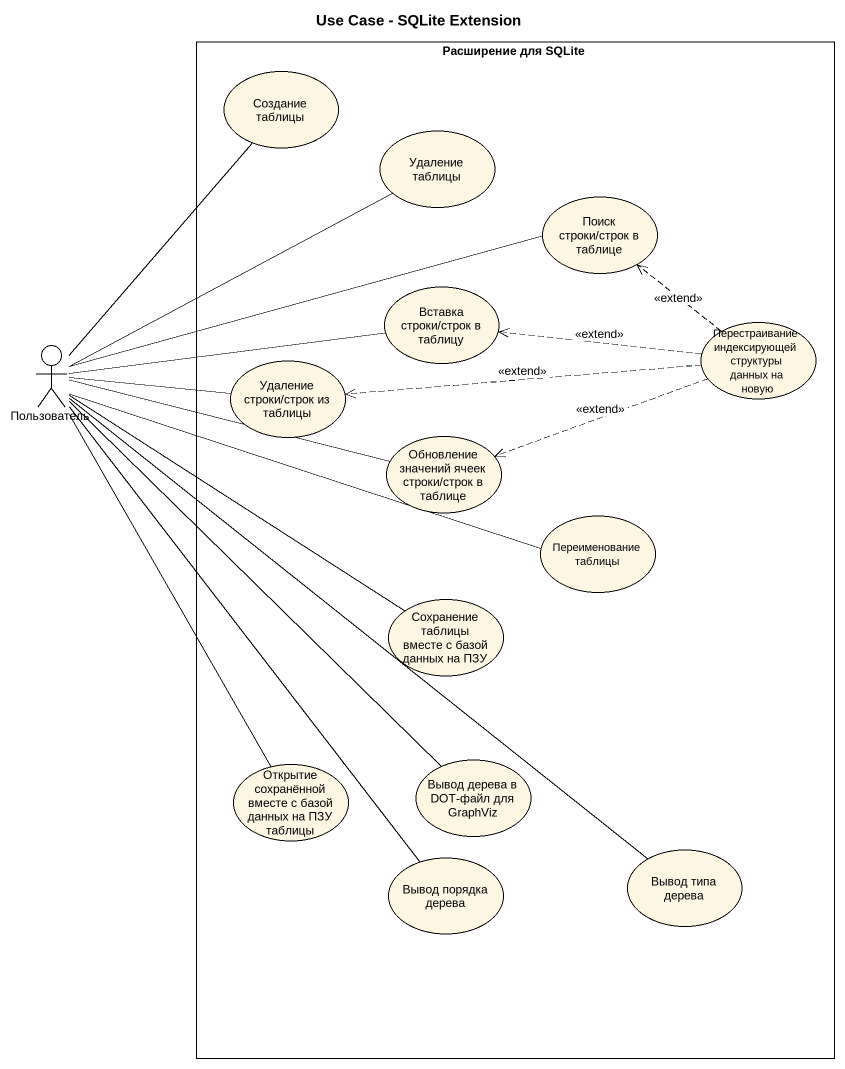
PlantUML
@startuml
title Use Case - SQLite Extension
rectangle "Расширение для SQLite" as Расширение_для_SQLite {
  usecase "Создание таблицы" as Создание_таблицы
  usecase "Удаление таблицы" as Удаление_таблицы
  usecase "Поиск строки/строк в таблице" as Поиск_строки_строк_в_таблице
  usecase "Вставка строки/строк в таблицу" as Вставка_строки_строк_в
  usecase "Перестраивание индексирующей структуры данных на новую" as Перестраивание
  usecase "Удаление строки/строк из таблицы" as Удаление_строки_строк_из
  usecase "Обновление значений ячеек строки/строк в таблице" as Обновление_значений_ячеек
  usecase "Переименование таблицы" as Переименование_таблицы
  usecase "Сохранение таблицы вместе с базой данных на ПЗУ" as Сохранение_таблицы_вместе_с
  usecase "Открытие сохранённой вместе с базой данных на ПЗУ таблицы" as Открытие_сохранённой_вместе
  usecase "Вывод дерева в DOT-файл для GraphViz" as Вывод_дерева_в_DOT_файл_для
  usecase "Вывод порядка дерева" as Вывод_порядка_дерева
  usecase "Вывод типа дерева" as Вывод_типа_дерева
}
actor Пользователь
Перестраивание .up.> Поиск_строки_строк_в_таблице : <<extend>>
Перестраивание .left.> Вставка_строки_строк_в : <<extend>>
Перестраивание .left.> Удаление_строки_строк_из : <<extend>>
Перестраивание .left.> Обновление_значений_ячеек : <<extend>>
Пользователь -up- Создание_таблицы
Пользователь -right- Удаление_таблицы
Пользователь -right- Поиск_строки_строк_в_таблице
Пользователь -right- Вставка_строки_строк_в
Пользователь -right- Удаление_строки_строк_из
Пользователь -right- Обновление_значений_ячеек
Пользователь -right- Переименование_таблицы
Пользователь -- Сохранение_таблицы_вместе_с
Пользователь -- Открытие_сохранённой_вместе
Пользователь -- Вывод_дерева_в_DOT_файл_для
Пользователь -- Вывод_порядка_дерева
Пользователь -- Вывод_типа_дерева
@enduml
